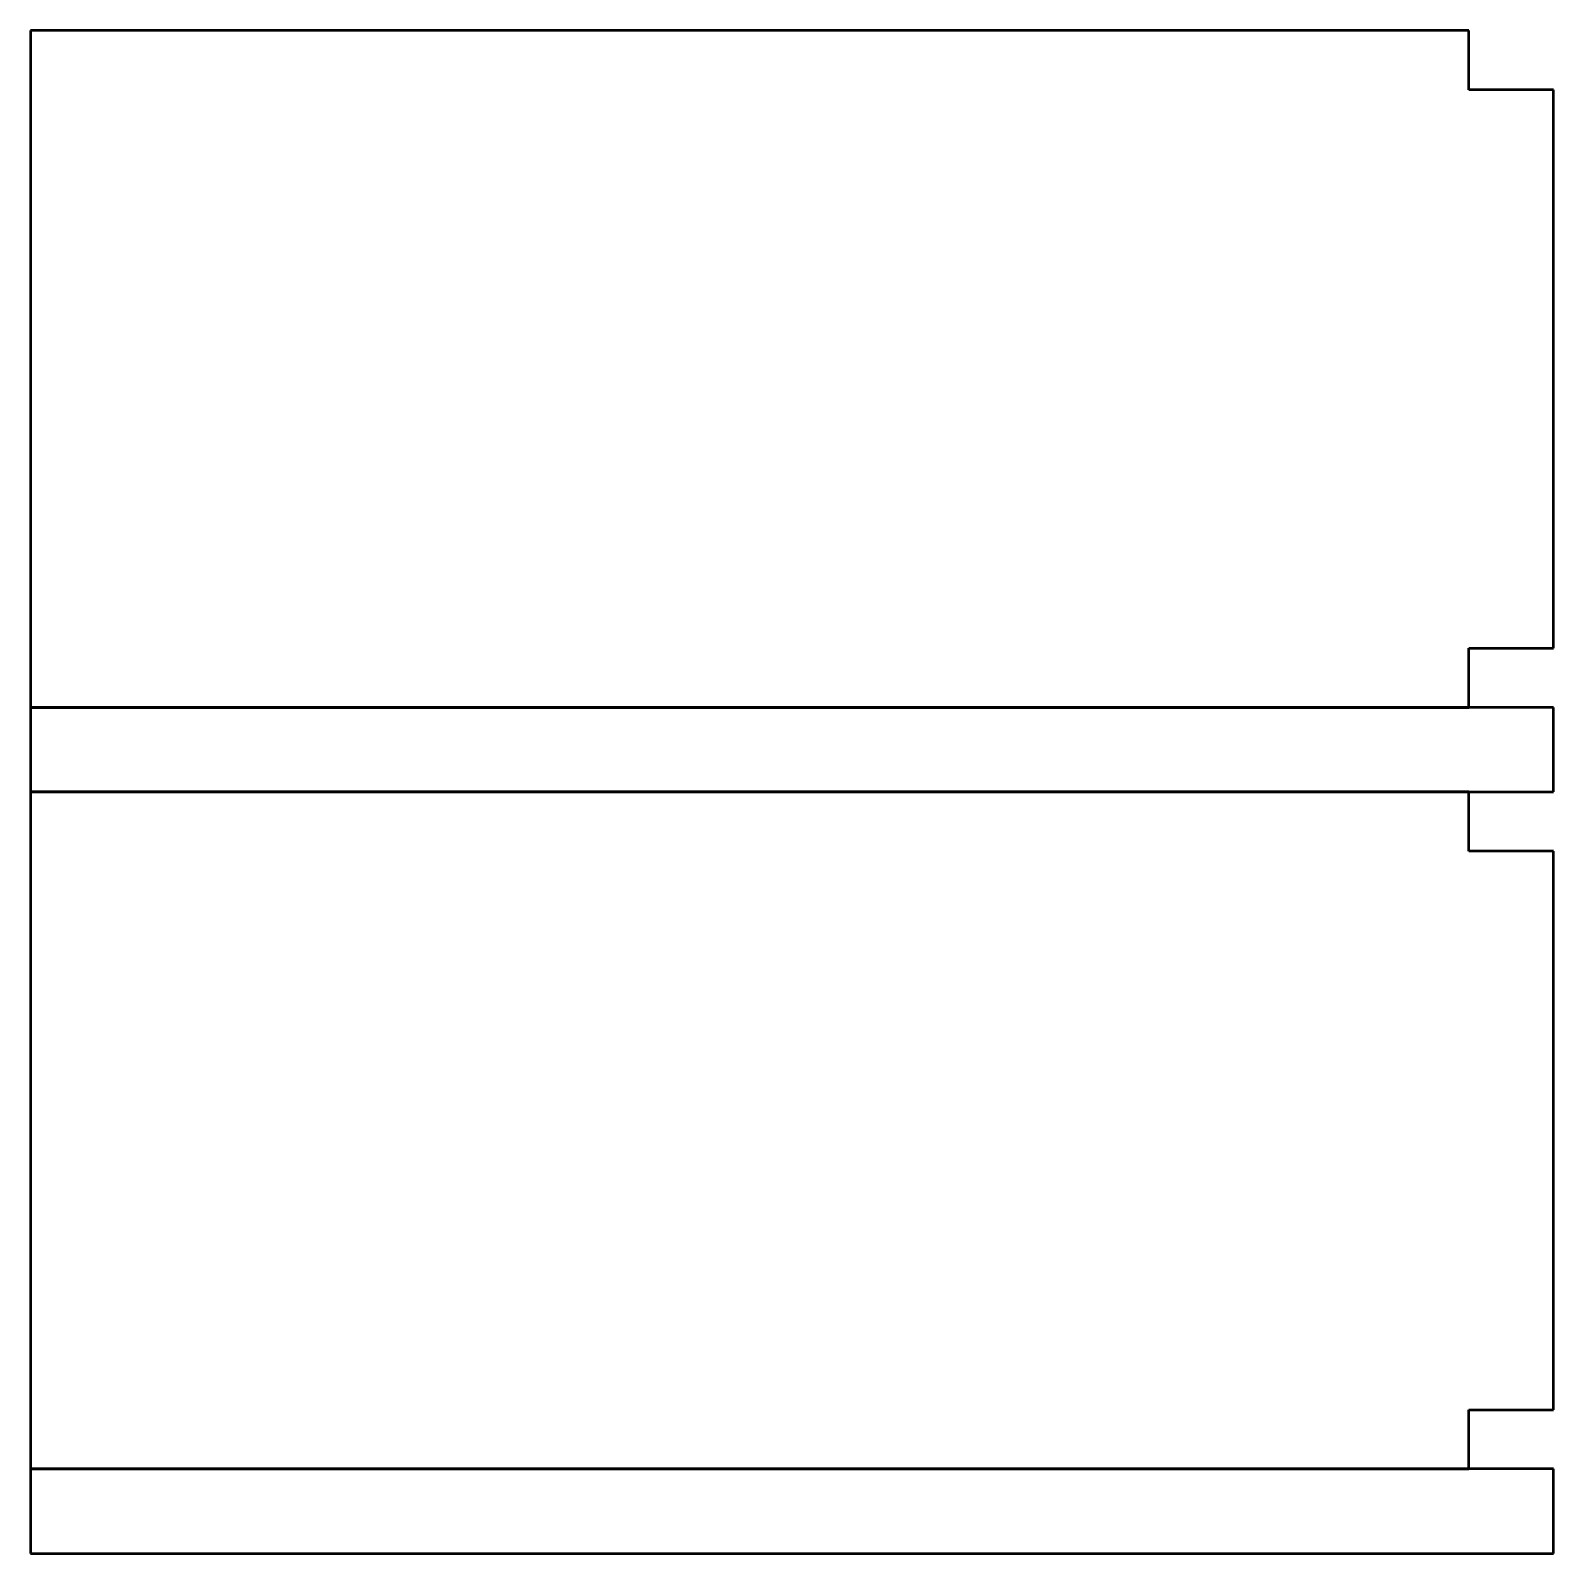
# Model space of a CAD drawing. Header units: millimetres. Extents: x 33 to 213, y 99 to 279.
import ezdxf

# ---------------------------------------------------------------- set-up
doc = ezdxf.new("R2010")
doc.units = ezdxf.units.MM
doc.header["$LTSCALE"] = 0.75
doc.layers.add('Visible', color=7, linetype='Continuous', lineweight=50)

msp = doc.modelspace()

# ---------------------------------------------------------------- linework, layer by layer
at = {"layer": 'Visible'}
for p, q in [((32.81481, 278.652001), (32.81481, 198.652001)), ((202.81481, 278.652001), (32.81481, 278.652001)), ((202.81481, 271.652001), (202.81481, 278.652001)), ((212.81481, 271.652001), (202.81481, 271.652001)), ((212.81481, 205.652001), (212.81481, 271.652001)), ((202.81481, 205.652001), (212.81481, 205.652001)), ((202.81481, 198.652001), (202.81481, 205.652001)), ((32.81481, 198.652001), (202.81481, 198.652001)), ((32.81481, 198.652001), (32.81481, 188.652001)), ((212.81481, 198.652001), (32.81481, 198.652001)), ((212.81481, 188.652001), (212.81481, 198.652001)), ((32.81481, 188.652001), (32.81481, 108.652001)), ((202.81481, 188.652001), (32.81481, 188.652001)), ((32.81481, 188.652001), (212.81481, 188.652001)), ((202.81481, 181.652001), (202.81481, 188.652001)), ((212.81481, 181.652001), (202.81481, 181.652001)), ((212.81481, 115.652001), (212.81481, 181.652001)), ((202.81481, 115.652001), (212.81481, 115.652001)), ((202.81481, 108.652001), (202.81481, 115.652001)), ((32.81481, 108.652001), (202.81481, 108.652001)), ((32.81481, 108.652001), (32.81481, 98.652001)), ((212.81481, 108.652001), (32.81481, 108.652001)), ((212.81481, 98.652001), (212.81481, 108.652001)), ((32.81481, 98.652001), (212.81481, 98.652001))]:
    msp.add_line(p, q, dxfattribs=at)

doc.saveas('drawing.dxf')
